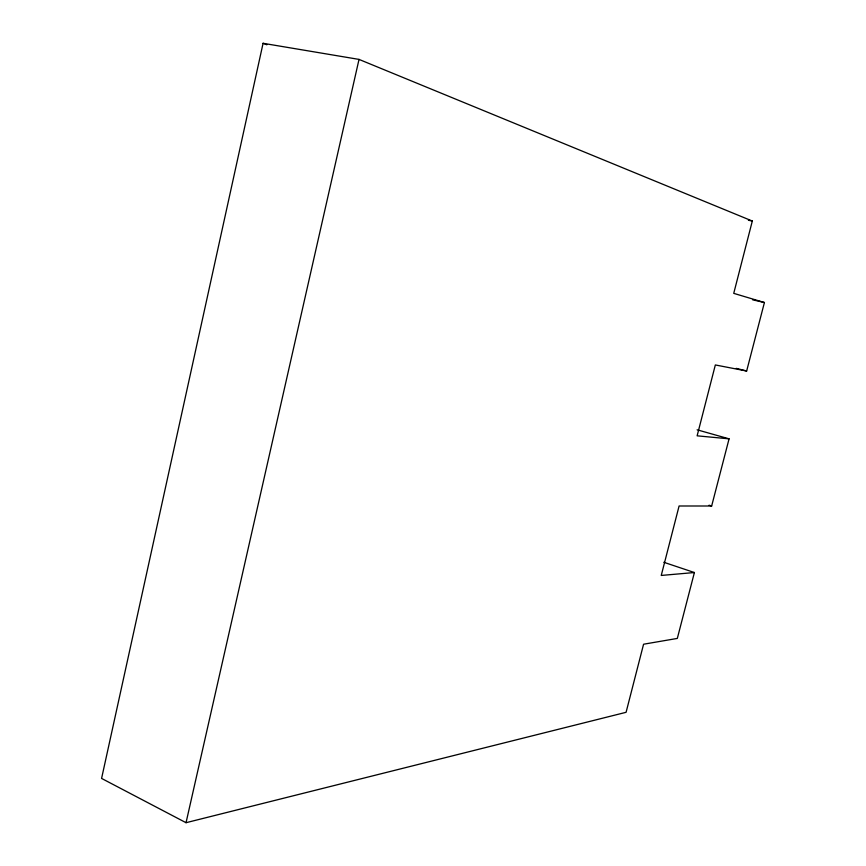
<?xml version="1.0" encoding="UTF-8"?>
<svg xmlns="http://www.w3.org/2000/svg" width="866" height="866" viewBox="0 0 866 866"><rect width="100%" height="100%" fill="white"/><g stroke="black" fill="none" stroke-linecap="round" stroke-linejoin="round"><path stroke-width="1.3" d="M694.402 572.534L661.245 575.446L679.096 505.993L711.657 506.004L729.075 438.835L697.13 435.825L715.338 364.954L746.654 371.016L764.418 302.526L733.74 293.358L752.316 221.036L359.022 59.408L263.08 43.3L101.582 778.426L186.038 822.7L626.086 712.307L643.579 644.217L677.32 638.426L694.402 572.534L663.811 562.283M186.038 822.7L359.022 59.408M748.376 220.235L752.316 221.036M752.651 299.82L764.418 302.526M736.317 368.364L746.654 371.016M697.119 429.807L729.075 438.835M709.081 505.214L711.657 506.004M263.08 43.3L266.858 44.783"/></g></svg>
